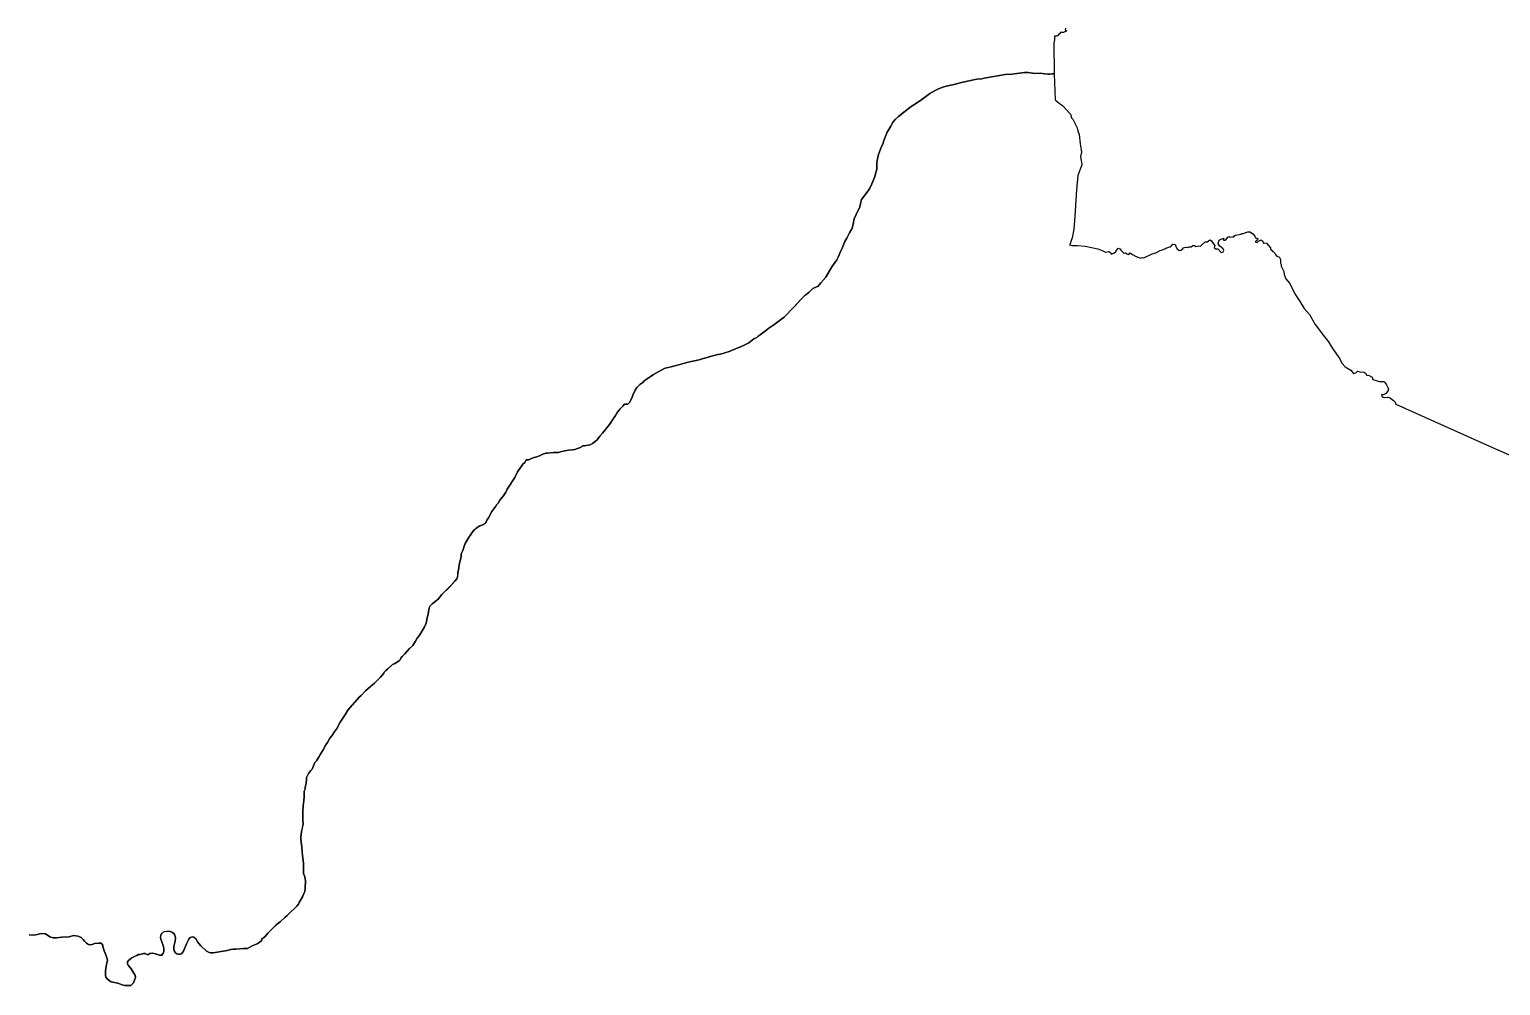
# Model space of a CAD drawing. Extents: x -74 to -34.8, y -33.8 to 5.3.
# Drawn here: x -52.273 to -49.145, y -1.236 to 0.797 of the extents above; entities that cross this region are included whole.
import ezdxf

# ---------------------------------------------------------------- set-up
doc = ezdxf.new("R2010")
doc.units = 0
doc.header["$LTSCALE"] = 2
doc.layers.add('UFEBRASIL', color=7, linetype='Continuous')

msp = doc.modelspace()

# ---------------------------------------------------------------- linework, layer by layer
at = {"layer": 'UFEBRASIL'}
for points in [[(-50.07, 0.7994), (-50.0707, 0.7952), (-50.0677, 0.7945), (-50.0685, 0.7922), (-50.0712, 0.7917), (-50.074, 0.7903), (-50.0765, 0.79), (-50.0812, 0.7903), (-50.0816, 0.788), (-50.0837, 0.7874), (-50.0863, 0.7835), (-50.0883, 0.7822), (-50.0931, 0.7822), (-50.0935, 0.7742), (-50.0947, 0.768), (-50.0939, 0.7021), (-50.0981, 0.7022), (-50.104, 0.7012), (-50.1075, 0.7018), (-50.1144, 0.702), (-50.1241, 0.7034), (-50.1357, 0.7032), (-50.1495, 0.7048), (-50.157, 0.7052), (-50.1843, 0.7017), (-50.198, 0.7009), (-50.2105, 0.699), (-50.2266, 0.6961), (-50.2428, 0.6932), (-50.2478, 0.6919), (-50.2587, 0.6908), (-50.2718, 0.6882), (-50.2938, 0.6833), (-50.3064, 0.6798), (-50.3146, 0.678), (-50.3173, 0.6775), (-50.3286, 0.6743), (-50.3397, 0.6702), (-50.3472, 0.6668), (-50.3586, 0.6601), (-50.3757, 0.6474), (-50.3869, 0.6398), (-50.3979, 0.6326), (-50.4099, 0.6233), (-50.4251, 0.6116), (-50.4314, 0.6057), (-50.4365, 0.6001), (-50.4394, 0.5953), (-50.4411, 0.591), (-50.4495, 0.5768), (-50.4523, 0.571), (-50.4561, 0.5608), (-50.4585, 0.5529), (-50.461, 0.5478), (-50.4673, 0.5309), (-50.4698, 0.5212), (-50.4712, 0.513), (-50.4713, 0.4997), (-50.4762, 0.4815), (-50.4814, 0.4686), (-50.486, 0.4589), (-50.4894, 0.4534), (-50.504, 0.4351), (-50.5054, 0.4296), (-50.5064, 0.4222), (-50.5077, 0.4176), (-50.5107, 0.4127), (-50.519, 0.3938), (-50.5206, 0.3867), (-50.5211, 0.3821), (-50.5226, 0.377), (-50.5239, 0.3724), (-50.529, 0.3641), (-50.5348, 0.353), (-50.5393, 0.3458), (-50.5445, 0.3317), (-50.5475, 0.3258), (-50.553, 0.3125), (-50.5561, 0.3067), (-50.5664, 0.2917), (-50.5798, 0.27), (-50.5904, 0.2579), (-50.5963, 0.2504), (-50.5997, 0.2494), (-50.6068, 0.2457), (-50.6152, 0.238), (-50.6191, 0.2348), (-50.6236, 0.2318), (-50.632, 0.2229), (-50.6448, 0.2087), (-50.6479, 0.2054), (-50.6682, 0.185), (-50.6757, 0.1792), (-50.6904, 0.1685), (-50.701, 0.1616), (-50.7076, 0.156), (-50.7188, 0.147), (-50.7234, 0.1443), (-50.7265, 0.1416), (-50.7323, 0.1386), (-50.7435, 0.1305), (-50.752, 0.1261), (-50.762, 0.121), (-50.7668, 0.1196), (-50.7848, 0.1121), (-50.8035, 0.1063), (-50.8089, 0.1052), (-50.8227, 0.1019), (-50.8365, 0.0976), (-50.8423, 0.0966), (-50.849, 0.0943), (-50.8719, 0.0892), (-50.8798, 0.0868), (-50.8898, 0.0845), (-50.9002, 0.0812), (-50.9081, 0.0795), (-50.9211, 0.0761), (-50.9342, 0.0697), (-50.9462, 0.0627), (-50.9595, 0.0539), (-50.9655, 0.0494), (-50.9687, 0.0463), (-50.9748, 0.0418), (-50.9793, 0.0374), (-50.981, 0.0354), (-50.9851, 0.0294), (-50.9899, 0.0193), (-50.9922, 0.013), (-50.9969, 0.0035), (-51.0005, -0.0003), (-51.0075, -0.0003), (-51.0108, -0.0045), (-51.0173, -0.0107), (-51.0236, -0.0193), (-51.0265, -0.0243), (-51.0304, -0.0294), (-51.0396, -0.0435), (-51.0542, -0.0615), (-51.0599, -0.0679), (-51.0657, -0.0762), (-51.0689, -0.0791), (-51.0759, -0.0837), (-51.0808, -0.0864), (-51.0849, -0.0875), (-51.0924, -0.0889), (-51.097, -0.0884), (-51.0997, -0.0913), (-51.1132, -0.0966), (-51.1184, -0.0975), (-51.1265, -0.0981), (-51.1341, -0.0994), (-51.1434, -0.1013), (-51.1478, -0.1027), (-51.1514, -0.1032), (-51.1588, -0.1032), (-51.1717, -0.104), (-51.1749, -0.1045), (-51.181, -0.1067), (-51.1884, -0.1102), (-51.1957, -0.1126), (-51.2003, -0.1136), (-51.2116, -0.1186), (-51.2164, -0.1186), (-51.2197, -0.1243), (-51.2234, -0.1278), (-51.235, -0.1436), (-51.241, -0.1562), (-51.2572, -0.1806), (-51.2584, -0.1841), (-51.26, -0.187), (-51.2657, -0.1955), (-51.2725, -0.2043), (-51.2763, -0.2105), (-51.2795, -0.2141), (-51.2812, -0.217), (-51.2896, -0.2281), (-51.2965, -0.2418), (-51.3001, -0.2466), (-51.3025, -0.2526), (-51.3069, -0.2561), (-51.315, -0.2589), (-51.323, -0.2638), (-51.3281, -0.269), (-51.3321, -0.2738), (-51.3341, -0.2774), (-51.339, -0.2846), (-51.3469, -0.2979), (-51.3478, -0.2996), (-51.3515, -0.3111), (-51.3545, -0.3185), (-51.3548, -0.321), (-51.3551, -0.3238), (-51.3592, -0.3419), (-51.3599, -0.3487), (-51.362, -0.3588), (-51.3619, -0.3625), (-51.3622, -0.3653), (-51.3625, -0.3681), (-51.3643, -0.3713), (-51.3684, -0.3763), (-51.3798, -0.3889), (-51.3958, -0.405), (-51.4038, -0.4147), (-51.4073, -0.4173), (-51.4167, -0.4243), (-51.4207, -0.429), (-51.4223, -0.4319), (-51.4237, -0.4366), (-51.4252, -0.4469), (-51.4268, -0.4544), (-51.4284, -0.4619), (-51.4295, -0.4656), (-51.4325, -0.4733), (-51.4407, -0.4871), (-51.4448, -0.4934), (-51.4481, -0.4975), (-51.4515, -0.5041), (-51.4578, -0.5132), (-51.4648, -0.5195), (-51.4743, -0.5308), (-51.4782, -0.5343), (-51.4804, -0.5367), (-51.4831, -0.5404), (-51.4846, -0.5434), (-51.4867, -0.5456), (-51.4936, -0.5503), (-51.4975, -0.5519), (-51.5009, -0.5539), (-51.5031, -0.556), (-51.5107, -0.563), (-51.5151, -0.566), (-51.5182, -0.57), (-51.5193, -0.5717), (-51.5223, -0.5752), (-51.5262, -0.5802), (-51.5393, -0.5933), (-51.5526, -0.6048), (-51.5581, -0.6098), (-51.5674, -0.6194), (-51.5716, -0.6231), (-51.5955, -0.6504), (-51.6005, -0.6588), (-51.6122, -0.6763), (-51.6201, -0.6912), (-51.6232, -0.6952), (-51.6294, -0.7049), (-51.634, -0.7105), (-51.639, -0.7191), (-51.6425, -0.7242), (-51.6478, -0.7348), (-51.655, -0.746), (-51.6565, -0.7494), (-51.6622, -0.7583), (-51.6655, -0.7619), (-51.6673, -0.7654), (-51.6714, -0.7761), (-51.6743, -0.779), (-51.6792, -0.7853), (-51.6834, -0.794), (-51.6836, -0.7974), (-51.6843, -0.8064), (-51.6858, -0.8118), (-51.6862, -0.8152), (-51.6861, -0.8185), (-51.6882, -0.8232), (-51.6884, -0.8293), (-51.6882, -0.8326), (-51.6889, -0.8445), (-51.6898, -0.8475), (-51.691, -0.8538), (-51.6916, -0.8669), (-51.6914, -0.8857), (-51.6905, -0.8925), (-51.6927, -0.9016), (-51.6939, -0.9084), (-51.6955, -0.9213), (-51.6956, -0.9247), (-51.6933, -0.9428), (-51.692, -0.9598), (-51.6899, -0.9756), (-51.6896, -0.9802), (-51.6901, -0.9837), (-51.6901, -0.988), (-51.6898, -0.9976), (-51.6871, -1.0049), (-51.6856, -1.0129), (-51.6862, -1.0294), (-51.6872, -1.036), (-51.6882, -1.0392), (-51.6917, -1.0461), (-51.6993, -1.0598), (-51.7004, -1.0632), (-51.7043, -1.0677), (-51.7095, -1.0731), (-51.7166, -1.0793), (-51.725, -1.0873), (-51.7294, -1.0911), (-51.7398, -1.1006), (-51.7451, -1.1048), (-51.7479, -1.1072), (-51.7554, -1.1142), (-51.7655, -1.1244), (-51.7724, -1.1324), (-51.7749, -1.1347), (-51.7794, -1.1376), (-51.7784, -1.1404), (-51.7845, -1.1443), (-51.7885, -1.1476), (-51.7988, -1.1519), (-51.8091, -1.1571), (-51.8178, -1.1575), (-51.8337, -1.1591), (-51.8392, -1.159), (-51.8445, -1.1597), (-51.8521, -1.1618), (-51.882, -1.1663), (-51.8873, -1.1664), (-51.8919, -1.165), (-51.8972, -1.162), (-51.9084, -1.1515), (-51.915, -1.1431), (-51.9182, -1.1375), (-51.9229, -1.133), (-51.926, -1.1323), (-51.931, -1.1341), (-51.9334, -1.1375), (-51.9388, -1.1476), (-51.9447, -1.1627), (-51.9469, -1.166), (-51.9494, -1.1688), (-51.9522, -1.1696), (-51.9559, -1.1697), (-51.9589, -1.169), (-51.9615, -1.1674), (-51.9645, -1.1635), (-51.9659, -1.1596), (-51.9659, -1.1531), (-51.9636, -1.1444), (-51.9631, -1.1421), (-51.962, -1.1344), (-51.9638, -1.1291), (-51.9656, -1.1258), (-51.9699, -1.1223), (-51.975, -1.1206), (-51.9865, -1.1219), (-51.9883, -1.1227), (-51.9915, -1.1261), (-51.9934, -1.129), (-51.9937, -1.132), (-51.994, -1.1347), (-51.9933, -1.1377), (-51.9888, -1.1491), (-51.987, -1.1568), (-51.987, -1.1645), (-51.988, -1.1676), (-51.9911, -1.1718), (-51.9964, -1.1716), (-52.0045, -1.1688), (-52.0113, -1.1676), (-52.0168, -1.1679), (-52.0212, -1.1705), (-52.0266, -1.1683), (-52.0298, -1.1681), (-52.0375, -1.17), (-52.0409, -1.1701), (-52.0442, -1.1723), (-52.0477, -1.1734), (-52.0551, -1.1769), (-52.062, -1.183), (-52.064, -1.1859), (-52.0639, -1.1898), (-52.063, -1.1929), (-52.0566, -1.2004), (-52.0543, -1.2039), (-52.0498, -1.2113), (-52.0476, -1.2143), (-52.0471, -1.2193), (-52.0515, -1.2306), (-52.0546, -1.2342), (-52.0573, -1.2358), (-52.0602, -1.2362), (-52.0705, -1.236), (-52.0751, -1.2349), (-52.0845, -1.2311), (-52.0988, -1.2279), (-52.1021, -1.226), (-52.1077, -1.2211), (-52.1099, -1.2181), (-52.111, -1.215), (-52.1106, -1.2094), (-52.1108, -1.2047), (-52.1095, -1.1947), (-52.1089, -1.1921), (-52.1077, -1.188), (-52.1068, -1.1831), (-52.1074, -1.1795), (-52.1105, -1.171), (-52.1113, -1.1673), (-52.1138, -1.162), (-52.1163, -1.1532), (-52.1166, -1.15), (-52.1203, -1.1462), (-52.1253, -1.1458), (-52.134, -1.1468), (-52.1369, -1.148), (-52.143, -1.1492), (-52.1467, -1.1488), (-52.1511, -1.1461), (-52.1547, -1.1427), (-52.1582, -1.1382), (-52.1624, -1.1341), (-52.1689, -1.131), (-52.1736, -1.1301), (-52.1789, -1.1296), (-52.1878, -1.1325), (-52.204, -1.1331), (-52.2147, -1.135), (-52.2221, -1.1345), (-52.229, -1.1323), (-52.2387, -1.1262), (-52.2452, -1.1254), (-52.2508, -1.1259), (-52.259, -1.1282), (-52.2656, -1.129), (-52.2733, -1.1285)], [(-52.2733, -1.1285), (-52.2656, -1.129), (-52.259, -1.1282), (-52.2508, -1.1259), (-52.2452, -1.1254), (-52.2387, -1.1262), (-52.229, -1.1323), (-52.2221, -1.1345), (-52.2147, -1.135), (-52.204, -1.1331), (-52.1878, -1.1325), (-52.1789, -1.1296), (-52.1736, -1.1301), (-52.1689, -1.131), (-52.1624, -1.1341), (-52.1582, -1.1382), (-52.1547, -1.1427), (-52.1511, -1.1461), (-52.1467, -1.1488), (-52.143, -1.1492), (-52.1369, -1.148), (-52.134, -1.1468), (-52.1253, -1.1458), (-52.1203, -1.1462), (-52.1166, -1.15), (-52.1163, -1.1532), (-52.1138, -1.162), (-52.1113, -1.1673), (-52.1105, -1.171), (-52.1074, -1.1795), (-52.1068, -1.1831), (-52.1077, -1.188), (-52.1089, -1.1921), (-52.1095, -1.1947), (-52.1108, -1.2047), (-52.1106, -1.2094), (-52.111, -1.215), (-52.1099, -1.2181), (-52.1077, -1.2211), (-52.1021, -1.226), (-52.0988, -1.2279), (-52.0845, -1.2311), (-52.0751, -1.2349), (-52.0705, -1.236), (-52.0602, -1.2362), (-52.0573, -1.2358), (-52.0546, -1.2342), (-52.0515, -1.2306), (-52.0471, -1.2193), (-52.0476, -1.2143), (-52.0498, -1.2113), (-52.0543, -1.2039), (-52.0566, -1.2004), (-52.063, -1.1929), (-52.0639, -1.1898), (-52.064, -1.1859), (-52.062, -1.183), (-52.0551, -1.1769), (-52.0477, -1.1734), (-52.0442, -1.1723), (-52.0409, -1.1701), (-52.0375, -1.17), (-52.0298, -1.1681), (-52.0266, -1.1683), (-52.0212, -1.1705), (-52.0168, -1.1679), (-52.0113, -1.1676), (-52.0045, -1.1688), (-51.9964, -1.1716), (-51.9911, -1.1718), (-51.988, -1.1676), (-51.987, -1.1645), (-51.987, -1.1568), (-51.9888, -1.1491), (-51.9933, -1.1377), (-51.994, -1.1347), (-51.9934, -1.129), (-51.9906, -1.1248), (-51.9883, -1.1227), (-51.9853, -1.1214), (-51.975, -1.1206), (-51.9699, -1.1223), (-51.9656, -1.1258), (-51.9638, -1.1291), (-51.962, -1.1344), (-51.9631, -1.1421), (-51.9636, -1.1444), (-51.9659, -1.1531), (-51.9659, -1.1596), (-51.9645, -1.1635), (-51.9615, -1.1674), (-51.9589, -1.169), (-51.9559, -1.1697), (-51.9522, -1.1696), (-51.9494, -1.1688), (-51.9469, -1.166), (-51.9447, -1.1627), (-51.9388, -1.1476), (-51.9334, -1.1375), (-51.931, -1.1341), (-51.926, -1.1323), (-51.9229, -1.133), (-51.9182, -1.1375), (-51.915, -1.1431), (-51.9084, -1.1515), (-51.8972, -1.162), (-51.8919, -1.165), (-51.8873, -1.1664), (-51.882, -1.1663), (-51.8521, -1.1618), (-51.8445, -1.1597), (-51.8392, -1.159), (-51.8337, -1.1591), (-51.8178, -1.1575), (-51.8091, -1.1571), (-51.7988, -1.1519), (-51.7885, -1.1476), (-51.7845, -1.1443), (-51.7784, -1.1404), (-51.7794, -1.1376), (-51.7749, -1.1347), (-51.7724, -1.1324), (-51.7655, -1.1244), (-51.7554, -1.1142), (-51.7468, -1.1063), (-51.7451, -1.1048), (-51.7398, -1.1006), (-51.7294, -1.0911), (-51.725, -1.0873), (-51.7166, -1.0793), (-51.7095, -1.0731), (-51.7043, -1.0677), (-51.7004, -1.0632), (-51.6993, -1.0598), (-51.6917, -1.0461), (-51.6882, -1.0392), (-51.6872, -1.036), (-51.6862, -1.0294), (-51.6856, -1.0129), (-51.6871, -1.0049), (-51.6898, -0.9976), (-51.6901, -0.988), (-51.6901, -0.9837), (-51.6896, -0.9802), (-51.6899, -0.9756), (-51.692, -0.9598), (-51.6933, -0.9428), (-51.6956, -0.9247), (-51.6955, -0.9213), (-51.6939, -0.9084), (-51.6924, -0.9001), (-51.6905, -0.8925), (-51.6914, -0.8857), (-51.6916, -0.8669), (-51.691, -0.8538), (-51.6898, -0.8475), (-51.6889, -0.8445), (-51.6882, -0.8326), (-51.6884, -0.8293), (-51.6882, -0.8232), (-51.6861, -0.8185), (-51.6862, -0.8152), (-51.6858, -0.8118), (-51.6843, -0.8064), (-51.6836, -0.7974), (-51.6834, -0.794), (-51.6792, -0.7853), (-51.6743, -0.779), (-51.6714, -0.7761), (-51.6673, -0.7654), (-51.6655, -0.7619), (-51.6622, -0.7583), (-51.6565, -0.7494), (-51.655, -0.746), (-51.6478, -0.7348), (-51.6425, -0.7242), (-51.639, -0.7191), (-51.634, -0.7105), (-51.6294, -0.7049), (-51.6232, -0.6952), (-51.6201, -0.6912), (-51.6122, -0.6763), (-51.6005, -0.6588), (-51.5955, -0.6504), (-51.5716, -0.6231), (-51.5674, -0.6194), (-51.5581, -0.6098), (-51.5526, -0.6048), (-51.5393, -0.5933), (-51.5262, -0.5802), (-51.5223, -0.5752), (-51.5193, -0.5717), (-51.5182, -0.57), (-51.5151, -0.566), (-51.5107, -0.563), (-51.5009, -0.5539), (-51.4975, -0.5519), (-51.4936, -0.5503), (-51.4867, -0.5456), (-51.4846, -0.5434), (-51.4831, -0.5404), (-51.4804, -0.5367), (-51.4782, -0.5343), (-51.4743, -0.5308), (-51.4648, -0.5195), (-51.4578, -0.5132), (-51.4515, -0.5041), (-51.4481, -0.4975), (-51.4448, -0.4934), (-51.4407, -0.4871), (-51.4325, -0.4733), (-51.4295, -0.4656), (-51.4284, -0.4619), (-51.4268, -0.4544), (-51.4252, -0.4469), (-51.4237, -0.4366), (-51.4223, -0.4319), (-51.4207, -0.429), (-51.4167, -0.4243), (-51.4038, -0.4147), (-51.3958, -0.405), (-51.3786, -0.3876), (-51.3684, -0.3763), (-51.3643, -0.3713), (-51.3625, -0.3681), (-51.3619, -0.3625), (-51.3619, -0.3582), (-51.3599, -0.3487), (-51.3592, -0.3419), (-51.3551, -0.3238), (-51.3548, -0.321), (-51.3545, -0.3185), (-51.3515, -0.3111), (-51.3469, -0.2979), (-51.346, -0.2961), (-51.339, -0.2846), (-51.3341, -0.2774), (-51.3321, -0.2738), (-51.3268, -0.2675), (-51.323, -0.2638), (-51.315, -0.2589), (-51.3069, -0.2561), (-51.3021, -0.2517), (-51.3001, -0.2466), (-51.2965, -0.2418), (-51.2896, -0.2281), (-51.2812, -0.217), (-51.2795, -0.2141), (-51.2763, -0.2105), (-51.2725, -0.2043), (-51.2657, -0.1955), (-51.26, -0.187), (-51.2584, -0.1841), (-51.2572, -0.1806), (-51.241, -0.1562), (-51.235, -0.1436), (-51.2234, -0.1278), (-51.2197, -0.1243), (-51.2164, -0.1186), (-51.2116, -0.1186), (-51.2003, -0.1136), (-51.1957, -0.1126), (-51.1884, -0.1102), (-51.181, -0.1067), (-51.1749, -0.1045), (-51.1717, -0.104), (-51.1588, -0.1032), (-51.1514, -0.1032), (-51.1478, -0.1027), (-51.1416, -0.1007), (-51.1265, -0.0981), (-51.1184, -0.0975), (-51.1132, -0.0966), (-51.0997, -0.0913), (-51.097, -0.0884), (-51.0924, -0.0889), (-51.0849, -0.0875), (-51.0808, -0.0864), (-51.0759, -0.0837), (-51.0689, -0.0791), (-51.0657, -0.0762), (-51.0599, -0.0679), (-51.0542, -0.0615), (-51.0396, -0.0435), (-51.0296, -0.0283), (-51.0265, -0.0243), (-51.0236, -0.0193), (-51.0173, -0.0107), (-51.0108, -0.0045), (-51.0075, -0.0003), (-51.0005, -0.0003), (-50.9969, 0.0035), (-50.9922, 0.013), (-50.9899, 0.0193), (-50.9851, 0.0294), (-50.981, 0.0354), (-50.9793, 0.0374), (-50.9748, 0.0418), (-50.9687, 0.0463), (-50.9655, 0.0494), (-50.9595, 0.0539), (-50.9462, 0.0627), (-50.9342, 0.0697), (-50.9211, 0.0761), (-50.9081, 0.0795), (-50.9002, 0.0812), (-50.8898, 0.0845), (-50.8798, 0.0868), (-50.8719, 0.0892), (-50.849, 0.0943), (-50.8423, 0.0966), (-50.8365, 0.0976), (-50.8227, 0.1019), (-50.8089, 0.1052), (-50.8035, 0.1063), (-50.7848, 0.1121), (-50.7668, 0.1196), (-50.762, 0.121), (-50.752, 0.1261), (-50.7435, 0.1305), (-50.7323, 0.1386), (-50.7265, 0.1416), (-50.7234, 0.1443), (-50.7188, 0.147), (-50.7076, 0.156), (-50.701, 0.1616), (-50.6904, 0.1685), (-50.6757, 0.1792), (-50.6682, 0.185), (-50.6479, 0.2054), (-50.632, 0.2229), (-50.6236, 0.2318), (-50.6191, 0.2348), (-50.6152, 0.238), (-50.6068, 0.2457), (-50.5997, 0.2494), (-50.5963, 0.2504), (-50.5904, 0.2579), (-50.5798, 0.27), (-50.5664, 0.2917), (-50.5561, 0.3067), (-50.553, 0.3125), (-50.5475, 0.3258), (-50.5445, 0.3317), (-50.5393, 0.3458), (-50.5348, 0.353), (-50.529, 0.3641), (-50.5239, 0.3724), (-50.5226, 0.377), (-50.5211, 0.3821), (-50.5206, 0.3867), (-50.519, 0.3938), (-50.5107, 0.4127), (-50.5077, 0.4176), (-50.5064, 0.4222), (-50.5054, 0.4296), (-50.504, 0.4351), (-50.4894, 0.4534), (-50.486, 0.4589), (-50.4814, 0.4686), (-50.4762, 0.4815), (-50.4713, 0.4997), (-50.4712, 0.513), (-50.4698, 0.5212), (-50.4673, 0.5309), (-50.461, 0.5478), (-50.4585, 0.5529), (-50.4561, 0.5608), (-50.4523, 0.571), (-50.4495, 0.5768), (-50.4411, 0.591), (-50.4394, 0.5953), (-50.4365, 0.6001), (-50.4314, 0.6057), (-50.4251, 0.6116), (-50.3979, 0.6326), (-50.3869, 0.6398), (-50.3757, 0.6474), (-50.3586, 0.6601), (-50.3472, 0.6668), (-50.3397, 0.6702), (-50.3286, 0.6743), (-50.3173, 0.6775), (-50.3064, 0.6798), (-50.2938, 0.6833), (-50.2718, 0.6882), (-50.2587, 0.6908), (-50.2478, 0.6919), (-50.2428, 0.6932), (-50.2266, 0.6961), (-50.2105, 0.699), (-50.198, 0.7009), (-50.1843, 0.7017), (-50.157, 0.7052), (-50.1495, 0.7048), (-50.1357, 0.7032), (-50.1241, 0.7034), (-50.1144, 0.702), (-50.1075, 0.7018), (-50.104, 0.7012), (-50.0981, 0.7022), (-50.0939, 0.7021), (-50.0921, 0.6472), (-50.0837, 0.64), (-50.0756, 0.634), (-50.0594, 0.6164), (-50.0569, 0.6086), (-50.0547, 0.6055), (-50.0452, 0.5876), (-50.0437, 0.5811), (-50.0408, 0.5735), (-50.0385, 0.5536), (-50.0364, 0.5407), (-50.036, 0.5354), (-50.038, 0.5261), (-50.0356, 0.5089), (-50.0435, 0.4862), (-50.0464, 0.4553), (-50.0505, 0.3998), (-50.0525, 0.3723), (-50.0561, 0.3533), (-50.0587, 0.346), (-50.0595, 0.3421), (-50.0613, 0.3384), (-50.0563, 0.3369), (-50.0447, 0.3372), (-50.0281, 0.3358), (-50.015, 0.3333), (-50.0012, 0.3299), (-49.9904, 0.3261), (-49.9848, 0.3232), (-49.9782, 0.3243), (-49.9741, 0.3222), (-49.9726, 0.319), (-49.9672, 0.3206), (-49.963, 0.3245), (-49.9581, 0.3313), (-49.9547, 0.3305), (-49.9516, 0.3265), (-49.9462, 0.3212), (-49.9427, 0.3214), (-49.9394, 0.3194), (-49.9357, 0.3182), (-49.9322, 0.3219), (-49.9305, 0.3204), (-49.9279, 0.3182), (-49.9209, 0.3144), (-49.9162, 0.3125), (-49.9103, 0.3106), (-49.9065, 0.3115), (-49.9033, 0.311), (-49.8854, 0.3193), (-49.878, 0.3219), (-49.869, 0.3267), (-49.8657, 0.327), (-49.8621, 0.329), (-49.8511, 0.3334), (-49.8477, 0.3343), (-49.8451, 0.3357), (-49.8415, 0.3399), (-49.8379, 0.3397), (-49.8352, 0.3357), (-49.8335, 0.3307), (-49.8281, 0.3264), (-49.8246, 0.3274), (-49.8213, 0.3295), (-49.8188, 0.3322), (-49.8143, 0.3339), (-49.8109, 0.3333), (-49.808, 0.3341), (-49.803, 0.3344), (-49.7991, 0.3369), (-49.7961, 0.337), (-49.7924, 0.3348), (-49.7866, 0.3363), (-49.7831, 0.3356), (-49.7805, 0.3383), (-49.7729, 0.345), (-49.769, 0.345), (-49.7632, 0.3491), (-49.7598, 0.3475), (-49.7577, 0.3435), (-49.7527, 0.3374), (-49.7539, 0.3322), (-49.7512, 0.3298), (-49.7465, 0.3298), (-49.739, 0.3226), (-49.735, 0.324), (-49.7337, 0.3267), (-49.7351, 0.3299), (-49.7422, 0.336), (-49.7457, 0.341), (-49.7441, 0.3466), (-49.7422, 0.3495), (-49.7343, 0.3525), (-49.7344, 0.3486), (-49.7301, 0.3489), (-49.724, 0.3557), (-49.7201, 0.3559), (-49.7137, 0.3547), (-49.7119, 0.3571), (-49.7086, 0.3595), (-49.6976, 0.361), (-49.6951, 0.3626), (-49.692, 0.363), (-49.6823, 0.3662), (-49.6776, 0.366), (-49.6717, 0.3622), (-49.6678, 0.3569), (-49.6662, 0.3537), (-49.6604, 0.3524), (-49.6636, 0.3478), (-49.667, 0.3448), (-49.6624, 0.3439), (-49.66, 0.3464), (-49.6572, 0.3482), (-49.6544, 0.3492), (-49.6506, 0.3463), (-49.6501, 0.3425), (-49.6467, 0.3432), (-49.6424, 0.3419), (-49.6339, 0.3324), (-49.6345, 0.3292), (-49.6285, 0.3246), (-49.6248, 0.3208), (-49.6218, 0.3158), (-49.6186, 0.314), (-49.6157, 0.3131), (-49.613, 0.3073), (-49.6126, 0.3), (-49.6113, 0.2967), (-49.6114, 0.293), (-49.6058, 0.282), (-49.6049, 0.2758), (-49.6015, 0.2667), (-49.5932, 0.2566), (-49.5826, 0.2346), (-49.5724, 0.2197), (-49.5623, 0.203), (-49.5512, 0.1906), (-49.5394, 0.1696), (-49.5191, 0.1431), (-49.511, 0.1325), (-49.5021, 0.1181), (-49.4867, 0.0965), (-49.4822, 0.0871), (-49.4756, 0.079), (-49.4636, 0.0724), (-49.458, 0.065), (-49.4531, 0.0667), (-49.4489, 0.0703), (-49.4442, 0.0688), (-49.4353, 0.0678), (-49.4317, 0.0653), (-49.4297, 0.0608), (-49.4257, 0.0617), (-49.4182, 0.0571), (-49.4168, 0.0526), (-49.4092, 0.0499), (-49.403, 0.0484), (-49.3963, 0.0483), (-49.3935, 0.0478), (-49.3911, 0.0459), (-49.3875, 0.041), (-49.3834, 0.0327), (-49.385, 0.0276), (-49.3891, 0.0227), (-49.3941, 0.0201), (-49.3984, 0.0205), (-49.397, 0.0158), (-49.3922, 0.0143), (-49.3839, 0.0145), (-49.3788, 0.0124), (-49.3724, 0.008), (-49.3691, 0.0044), (-49.3676, -0.0003), (-49.2237, -0.0645), (-49.175, -0.0862), (-49.0849, -0.1262)]]:
    msp.add_lwpolyline(points, dxfattribs=at)

doc.saveas('drawing.dxf')
